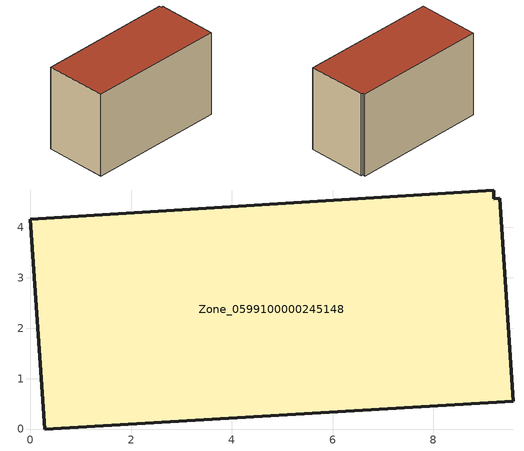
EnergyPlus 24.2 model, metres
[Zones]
Zone_0599100000245148
 floor ground (C_G): 9.58,0.55 0.28,0 0,4.16 9.19,4.74 9.2,4.57 9.31,4.58 z0
 wall outside (C_F): 9.19,4.74 0,4.16 0.28,0 9.58,0.55 9.31,4.58 9.2,4.57 9.19,4.74 z0:5.84
 roof outside (C_R): 0.28,0 9.58,0.55 9.31,4.58 9.2,4.57 9.19,4.74 0,4.16 z5.84
[BUILDING]
Pand.0599100000245148: North Axis=0; Terrain=City; Loads Convergence Tolerance Value=0.04; Temperature Convergence Tolerance Value=0.4; Solar Distribution=FullExterior; Maximum Number of Warmup Days=25; Minimum Number of Warmup Days=1
[Site:Location]
Rotterdam.The.Hague.AP_ZH_NLD Design_Conditions: Latitude=51.96; Longitude=4.45; Time Zone=1; Elevation=-4.5
[SITE:GROUNDTEMPERATURE:BUILDINGSURFACE]
18, 18, 18, 18, 18, 18, 18, 18, 18, 18, 18, 18
[MATERIAL] Thermal Absorptance=0.9; Solar Absorptance=0.7; Visible Absorptance=0.7
Name | Roughness | Thickness | Conductivity | Density | Specific Heat
G.TC.1946-1964 | MediumSmooth | 0.15 | 1 | 540 | 1210
F.TC.1946-1964 | Rough | 0.3 | 0.857143 | 1920 | 840
R.TC.1946-1964 | MediumRough | 0.2 | 0.235294 | 1500 | 1000
[CONSTRUCTION]
C_G: G.TC.1946-1964
C_F: F.TC.1946-1964
C_R: R.TC.1946-1964
[ZONE]
Zone_0599100000245148: Type=1; Multiplier=1; Ceiling Height=Autocalculate; Volume=Autocalculate; Floor Area=autocalculate; Part of Total Floor Area=Yes
[ZONEINFILTRATION:DESIGNFLOWRATE]
Infil_Zone_0599100000245148: Zone or ZoneList or Space or SpaceList=Zone_0599100000245148; Schedule=AlwaysOn; Design Flow Rate Calculation Method=Flow/Area; Flow Rate per Floor Area=0.003; Constant Term Coefficient=1; Temperature Term Coefficient=0; Velocity Term Coefficient=0; Velocity Squared Term Coefficient=0
[HVACTEMPLATE:ZONE:IDEALLOADSAIRSYSTEM]
Zone_0599100000245148: Maximum Heating Supply Air Temperature=50; Minimum Cooling Supply Air Temperature=13; Maximum Heating Supply Air Humidity Ratio=0.0156; Minimum Cooling Supply Air Humidity Ratio=0.0077; Heating Limit=NoLimit; Cooling Limit=NoLimit; Dehumidification Control Type=ConstantSensibleHeatRatio; Cooling Sensible Heat Ratio=0.7; Dehumidification Setpoint=60; Humidification Control Type=None; Humidification Setpoint=30; Outdoor Air Method=None; Outdoor Air Flow Rate per Person=0.00944; Outdoor Air Flow Rate per Zone Floor Area=0; Outdoor Air Flow Rate per Zone=0; Demand Controlled Ventilation Type=None; Outdoor Air Economizer Type=NoEconomizer; Heat Recovery Type=None; Sensible Heat Recovery Effectiveness=0.7; Latent Heat Recovery Effectiveness=0.65
[ZONECONTROL:THERMOSTAT]
ThermostatControl_Zone_0599100000245148: Zone or ZoneList=Zone_0599100000245148; Control Type Schedule=DualSetpointControlType; Control 1=Thermostat_Zone_0599100000245148; Temperature Difference Between Cutout And Setpoint=0
[THERMOSTATSETPOINT:DUALSETPOINT]
Thermostat_Zone_0599100000245148: Heating Setpoint Temperature Schedule=HeatingSetpoint_Zone_0599100000245148; Cooling Setpoint Temperature Schedule=CoolingSetpoint_Zone_0599100000245148
[SCHEDULE:COMPACT]
HeatingSetpoint_Zone_0599100000245148: Through: 12/31, For: AllDays, Until: 24:00, 21
CoolingSetpoint_Zone_0599100000245148: Through: 12/31, For: AllDays, Until: 24:00, 24
DualSetpointControlType: Through: 12/31, For: AllDays, Until: 24:00, 4
AlwaysOn: Through: 12/31, For: AllDays, Until: 24:00, 1
